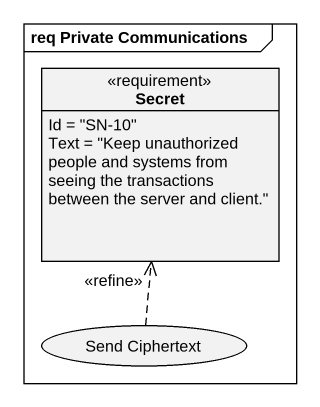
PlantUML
@startuml
mainframe req Private Communications
allowmixing
hide circle
hide empty members
class Secret <<requirement>> {
  Id = "SN-10"
  Text = "Keep unauthorized people and systems from seeing the transactions between the server and client."
}
usecase "Send Ciphertext" as Send_Ciphertext
Send_Ciphertext .up.> Secret : <<refine>>
@enduml
